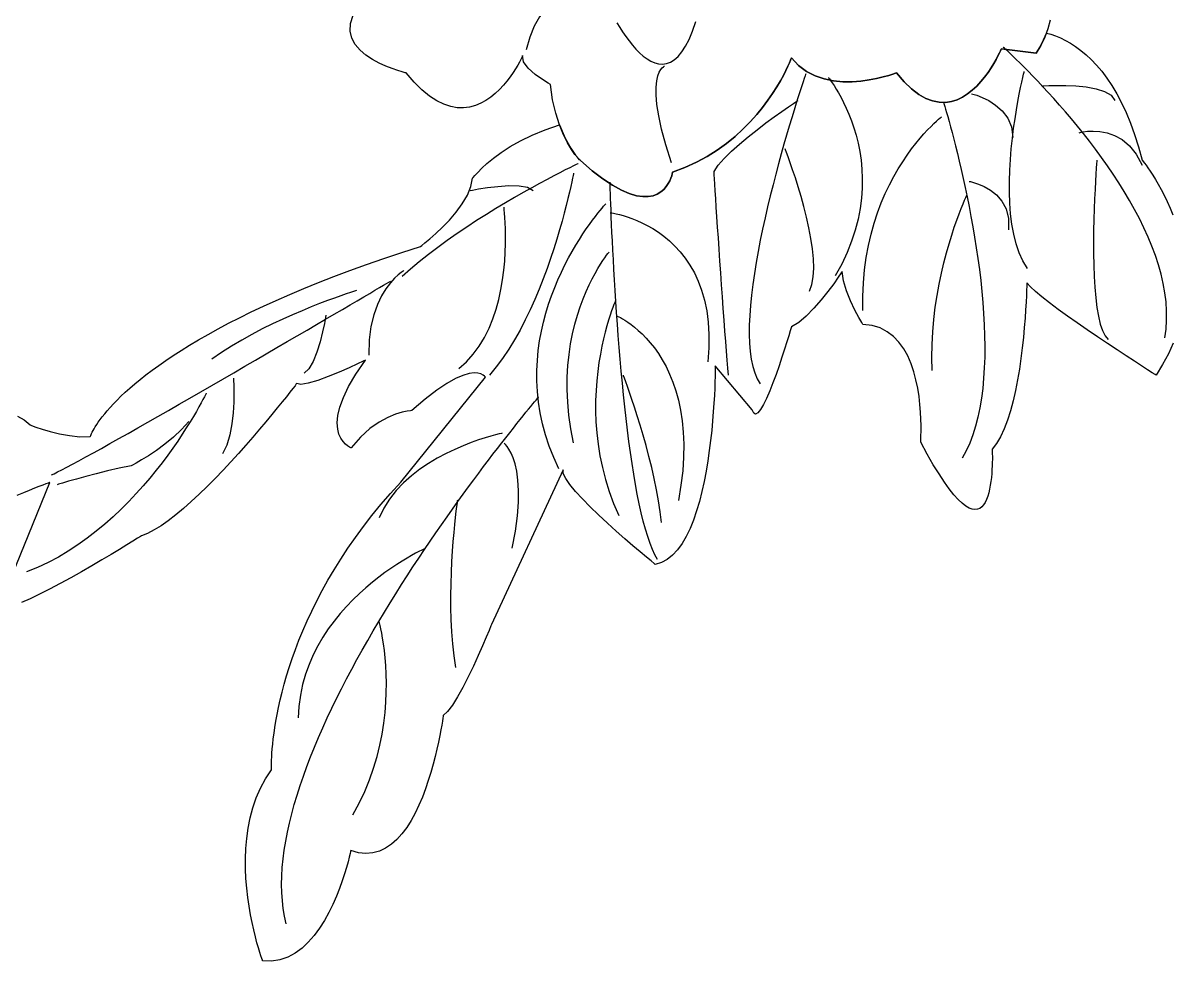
# Model space of a CAD drawing. Extents: x 40 to 170, y 25 to 272.
# Drawn here: x 71.91 to 97.64, y 172.11 to 193.12 of the extents above; entities that cross this region are included whole.
import ezdxf

# ---------------------------------------------------------------- set-up
doc = ezdxf.new("R2010")
doc.units = 0

msp = doc.modelspace()

# ---------------------------------------------------------------- linework, layer by layer
at = {"color": 250, "linetype": 'Continuous'}
for points in [[(84.984, 193.8054), (84.970004, 193.809679), (84.92995, 193.820329), (84.86674, 193.83407), (84.783278, 193.84762), (84.682464, 193.8577), (84.567201, 193.861027), (84.440391, 193.854321), (84.304937, 193.834302), (84.16374, 193.797689), (84.019703, 193.741201), (83.875728, 193.661557), (83.734717, 193.555477), (83.599573, 193.419679), (83.473196, 193.250883), (83.358491, 193.045809), (83.258358, 192.801174), (83.1757, 192.5137)], [(94.907302, 193.181329), (94.858394, 192.986029), (94.790655, 192.796155), (94.702889, 192.612585), (94.5939, 192.4362), (93.8189, 192.5395), (93.813959, 192.527985), (93.799286, 192.49528), (93.775106, 192.444141), (93.741642, 192.377329), (93.699118, 192.2976), (93.647759, 192.207713), (93.58779, 192.110425), (93.519433, 192.008496), (93.442914, 191.904684), (93.358457, 191.801745), (93.266286, 191.70244), (93.166625, 191.609525), (93.059698, 191.525759), (92.94573, 191.4539), (92.824945, 191.396707), (92.697567, 191.356937), (92.56382, 191.337349), (92.423928, 191.3407), (92.278116, 191.369749), (92.126608, 191.427255), (91.969629, 191.515974), (91.807401, 191.638666), (91.64015, 191.798089), (91.4681, 191.997), (91.447472, 191.989384), (91.388498, 191.969138), (91.29554, 191.940167), (91.17296, 191.906374), (91.025122, 191.871663), (90.856388, 191.839938), (90.67112, 191.815102), (90.473682, 191.801059), (90.268436, 191.801714), (90.059744, 191.82097), (89.85197, 191.862731), (89.649476, 191.930901), (89.456624, 192.029383), (89.277778, 192.162081), (89.1173, 192.3329), (89.112662, 192.320406), (89.098467, 192.284264), (89.074298, 192.22648), (89.039736, 192.149065), (88.994363, 192.054026), (88.937759, 191.943372), (88.869507, 191.819111), (88.789188, 191.683251), (88.696383, 191.537801), (88.590674, 191.384769), (88.471643, 191.226164), (88.33887, 191.063993), (88.191937, 190.900265), (88.030426, 190.736989), (87.853918, 190.576173), (87.661995, 190.419825), (87.454238, 190.269953), (87.230228, 190.128566), (86.989548, 189.997673), (86.731778, 189.879282), (86.4565, 189.7754), (86.454585, 189.765493), (86.448156, 189.737993), (86.436186, 189.696234), (86.417647, 189.643546), (86.391514, 189.583264), (86.356759, 189.518719), (86.312356, 189.453244), (86.257278, 189.390171), (86.190497, 189.332833), (86.110988, 189.284562), (86.017722, 189.248692), (85.909674, 189.228553), (85.785817, 189.227479), (85.645124, 189.248802), (85.486567, 189.295855), (85.309121, 189.37197), (85.111758, 189.480479), (84.893451, 189.624716), (84.653174, 189.808012), (84.3899, 190.0337), (84.374581, 190.048659), (84.332446, 190.094466), (84.269232, 190.172515), (84.190671, 190.284199), (84.1025, 190.430912), (84.010453, 190.614049), (83.920264, 190.835002), (83.83767, 191.095166), (83.768403, 191.395934), (83.7182, 191.7387), (83.666892, 191.7686), (83.540237, 191.84873), (83.379138, 191.964737), (83.224496, 192.10227), (83.117216, 192.246975), (83.0982, 192.3845), (83.093642, 192.374447), (83.080081, 192.345803), (83.057683, 192.300846), (83.026617, 192.241848), (82.987049, 192.171087), (82.939148, 192.090837), (82.883081, 192.003373), (82.819016, 191.91097), (82.747119, 191.815904), (82.667559, 191.72045), (82.580504, 191.626883), (82.48612, 191.537479), (82.384575, 191.454512), (82.276037, 191.380259), (82.160674, 191.316993), (82.038652, 191.266991), (81.91014, 191.232527), (81.775304, 191.215877), (81.634314, 191.219316), (81.487335, 191.245119), (81.334536, 191.295562), (81.176084, 191.372919), (81.012147, 191.479466), (80.842893, 191.617479), (80.668488, 191.789232), (80.4891, 191.997), (80.465693, 192.002857), (80.40081, 192.020652), (80.302462, 192.050723), (80.178659, 192.093403), (80.03741, 192.149032), (79.886724, 192.217943), (79.734612, 192.300475), (79.589084, 192.396963), (79.458148, 192.507743), (79.349814, 192.633152), (79.272093, 192.773525), (79.232994, 192.929201), (79.240526, 193.100513), (79.3027, 193.2878)], [(85.208927, 193.118666), (85.27107, 193.01697), (85.337199, 192.91461), (85.406976, 192.813155), (85.480066, 192.714176), (85.556132, 192.619243), (85.634838, 192.529925), (85.715846, 192.447793), (85.798822, 192.374416), (85.883428, 192.311365), (85.969327, 192.260209), (86.056185, 192.222518), (86.143663, 192.199863), (86.231426, 192.193813), (86.319137, 192.205939), (86.40646, 192.237809), (86.493059, 192.290995), (86.578596, 192.367066), (86.662736, 192.467593), (86.745142, 192.594144), (86.825478, 192.748291), (86.903408, 192.931602), (86.978594, 193.145649)], [(71.788919, 184.312073), (71.936091, 184.226608), (72.0677, 184.1137), (72.100868, 184.100832), (72.193448, 184.06725), (72.335058, 184.020487), (72.515312, 183.968075), (72.723828, 183.917548), (72.95022, 183.876438), (73.184106, 183.852277), (73.4151, 183.8526), (73.41608, 183.855473), (73.419224, 183.864009), (73.424843, 183.878085), (73.433245, 183.897579), (73.444739, 183.922366), (73.459634, 183.952325), (73.478239, 183.987331), (73.500863, 184.027262), (73.527814, 184.071995), (73.559403, 184.121406), (73.595937, 184.175372), (73.637725, 184.233771), (73.685078, 184.296479), (73.738303, 184.363372), (73.797709, 184.434329), (73.863606, 184.509225), (73.936302, 184.587938), (74.016107, 184.670345), (74.103329, 184.756321), (74.198277, 184.845746), (74.30126, 184.938494), (74.412588, 185.034443), (74.532568, 185.133471), (74.661511, 185.235453), (74.799725, 185.340267), (74.947518, 185.447789), (75.105201, 185.557897), (75.273081, 185.670467), (75.451468, 185.785376), (75.640671, 185.902502), (75.840999, 186.02172), (76.05276, 186.142909), (76.276264, 186.265944), (76.511819, 186.390703), (76.759735, 186.517062), (77.02032, 186.644899), (77.293884, 186.77409), (77.580735, 186.904512), (77.881182, 187.036042), (78.195534, 187.168557), (78.524101, 187.301934), (78.867191, 187.43605), (79.225113, 187.570781), (79.598176, 187.706005), (79.986689, 187.841598), (80.39096, 187.977438), (80.8113, 188.1134), (80.837544, 188.133573), (80.909632, 188.191073), (81.017597, 188.28137), (81.151475, 188.399935), (81.301298, 188.542237), (81.457101, 188.703749), (81.608918, 188.879939), (81.746782, 189.066279), (81.860728, 189.258239), (81.940789, 189.451289), (81.977, 189.6409), (81.989509, 189.656761), (82.027395, 189.70159), (82.091198, 189.771255), (82.181459, 189.861622), (82.298717, 189.968561), (82.443512, 190.087938), (82.616385, 190.215621), (82.817874, 190.347478), (83.04852, 190.479377), (83.308863, 190.607185), (83.599443, 190.72677), (83.9208, 190.834), (84.047807, 190.535767), (84.173922, 190.310418), (84.283442, 190.154154), (84.360669, 190.063181), (84.3899, 190.0337), (84.653174, 189.808012), (84.893451, 189.624716), (85.111758, 189.480479), (85.309121, 189.37197), (85.486567, 189.295855), (85.645124, 189.248802), (85.785817, 189.227479), (85.909674, 189.228553), (86.017722, 189.248692), (86.110987, 189.284562), (86.190497, 189.332833), (86.257278, 189.390171), (86.312356, 189.453244), (86.356759, 189.518719), (86.391514, 189.583264), (86.417647, 189.643546), (86.436186, 189.696234), (86.448156, 189.737993), (86.454585, 189.765493), (86.4565, 189.7754), (86.731778, 189.879282), (86.989548, 189.997673), (87.230228, 190.128566), (87.454238, 190.269953), (87.661995, 190.419825), (87.853918, 190.576173), (88.030426, 190.736989), (88.191937, 190.900265), (88.33887, 191.063993), (88.471643, 191.226164), (88.590674, 191.384769), (88.696383, 191.537801), (88.789188, 191.683251), (88.869507, 191.819111), (88.937759, 191.943372), (88.994363, 192.054026), (89.039736, 192.149065), (89.074298, 192.22648), (89.098467, 192.284264), (89.112662, 192.320406), (89.1173, 192.3329), (89.277778, 192.162081), (89.456624, 192.029383), (89.649476, 191.930901), (89.85197, 191.862731), (90.059744, 191.82097), (90.268436, 191.801714), (90.473682, 191.801059), (90.67112, 191.815102), (90.856388, 191.839938), (91.025122, 191.871663), (91.17296, 191.906374), (91.29554, 191.940167), (91.388498, 191.969138), (91.447472, 191.989384), (91.4681, 191.997), (91.64015, 191.798089), (91.807401, 191.638666), (91.969629, 191.515974), (92.126608, 191.427255), (92.278116, 191.369749), (92.423928, 191.3407), (92.56382, 191.337349), (92.697567, 191.356937), (92.824945, 191.396707), (92.94573, 191.4539), (93.059698, 191.525759), (93.166625, 191.609525), (93.266286, 191.70244), (93.358457, 191.801745), (93.442914, 191.904684), (93.519433, 192.008496), (93.58779, 192.110425), (93.647759, 192.207712), (93.699118, 192.2976), (93.741642, 192.377329), (93.775106, 192.444141), (93.799286, 192.49528), (93.813959, 192.527985), (93.8189, 192.5395), (94.5939, 192.4362), (94.686307, 192.582944), (94.763693, 192.734822), (94.8269, 192.8913)], [(94.8269, 192.8913), (94.92764, 192.861781), (95.032416, 192.824837), (95.140668, 192.779725), (95.251837, 192.725702), (95.365363, 192.662025), (95.480685, 192.58795), (95.597245, 192.502733), (95.714482, 192.405631), (95.831837, 192.295901), (95.94875, 192.1728), (96.064661, 192.035584), (96.17901, 191.883509), (96.291237, 191.715832), (96.400783, 191.53181), (96.507087, 191.3307), (96.609591, 191.111758), (96.707734, 190.87424), (96.800956, 190.617403), (96.888698, 190.340504), (96.9704, 190.0428), (96.976342, 190.035587), (96.99342, 190.014243), (97.020508, 189.979208), (97.056485, 189.930922), (97.100224, 189.869827), (97.150604, 189.796362), (97.206499, 189.71097), (97.266786, 189.61409), (97.330341, 189.506162), (97.39604, 189.387629), (97.46276, 189.25893), (97.529375, 189.120506), (97.594763, 188.972798), (97.6578, 188.816246)], [(97.4768, 186.0634), (97.504734, 186.261621), (97.518302, 186.462316), (97.518165, 186.665139), (97.504983, 186.869748), (97.479418, 187.075799), (97.442129, 187.282947), (97.393778, 187.490848), (97.335025, 187.699159), (97.266531, 187.907535), (97.188956, 188.115632), (97.102962, 188.323107), (97.009209, 188.529616), (96.908358, 188.734814), (96.801068, 188.938357), (96.688002, 189.139902), (96.56982, 189.339105), (96.447182, 189.535621), (96.320749, 189.729106), (96.191182, 189.919217), (96.059141, 190.10561), (95.925288, 190.287941), (95.790282, 190.465865), (95.654785, 190.639038), (95.519457, 190.807118), (95.384959, 190.969759), (95.251952, 191.126617), (95.121096, 191.27735), (94.993052, 191.421612), (94.868481, 191.55906), (94.748043, 191.689349), (94.632399, 191.812137), (94.52221, 191.927078), (94.418136, 192.033829), (94.320839, 192.132046), (94.230978, 192.221384), (94.149215, 192.3015), (94.07621, 192.372051), (94.012623, 192.432691), (93.959117, 192.483077), (93.91635, 192.522865), (93.884985, 192.551711), (93.865681, 192.56927), (93.8591, 192.5752)], [(86.4307, 189.9821), (86.304333, 190.386018), (86.210617, 190.736728), (86.145823, 191.037958), (86.106225, 191.293436), (86.088092, 191.50689), (86.087698, 191.682048), (86.101313, 191.822637), (86.125208, 191.932387), (86.155657, 192.015024), (86.18893, 192.074276), (86.2213, 192.113872), (86.249036, 192.13754), (86.268413, 192.149006), (86.2757, 192.152)], [(89.4383, 191.9745), (89.434364, 191.963011), (89.422907, 191.929265), (89.404451, 191.874348), (89.379519, 191.799343), (89.348636, 191.705335), (89.312325, 191.593408), (89.27111, 191.464645), (89.225513, 191.320131), (89.176059, 191.160951), (89.12327, 190.988189), (89.067671, 190.802928), (89.009785, 190.606252), (88.950134, 190.399247), (88.889244, 190.182996), (88.827637, 189.958583), (88.765837, 189.727093), (88.704367, 189.48961), (88.643751, 189.247217), (88.584512, 189.001), (88.527174, 188.752042), (88.472261, 188.501427), (88.420295, 188.25024), (88.3718, 187.999565), (88.3273, 187.750486), (88.287318, 187.504087), (88.252378, 187.261452), (88.223003, 187.023666), (88.199717, 186.791813), (88.183043, 186.566977), (88.173504, 186.350241), (88.171625, 186.142691), (88.177928, 185.945411), (88.192938, 185.759484), (88.217177, 185.585995), (88.251169, 185.426028), (88.295438, 185.280667), (88.350507, 185.150996), (88.4169, 185.0381)], [(94.4018, 187.619), (94.301764, 187.786709), (94.217993, 187.971832), (94.149421, 188.172185), (94.094979, 188.385586), (94.0536, 188.609853), (94.024216, 188.842803), (94.005759, 189.082254), (93.997163, 189.326022), (93.997359, 189.571926), (94.00528, 189.817783), (94.019858, 190.06141), (94.040025, 190.300625), (94.064714, 190.533245), (94.092858, 190.757088), (94.123388, 190.969971), (94.155237, 191.169711), (94.187338, 191.354127), (94.218622, 191.521034), (94.248022, 191.668252), (94.274471, 191.793597), (94.296901, 191.894887), (94.314244, 191.969939), (94.325433, 192.016571), (94.3294, 192.0326)], [(89.944, 191.8937), (89.949917, 191.886253), (89.96682, 191.864177), (89.993438, 191.827866), (90.028501, 191.777715), (90.070737, 191.714122), (90.118876, 191.637479), (90.171647, 191.548184), (90.227778, 191.446632), (90.286, 191.333217), (90.34504, 191.208336), (90.403629, 191.072383), (90.460495, 190.925754), (90.514367, 190.768845), (90.563975, 190.60205), (90.608047, 190.425766), (90.645313, 190.240387), (90.674502, 190.046309), (90.694342, 189.843928), (90.703564, 189.633638), (90.700895, 189.415836), (90.685066, 189.190916), (90.654804, 188.959274), (90.608841, 188.721305), (90.545903, 188.477405), (90.464721, 188.227969), (90.364024, 187.973393), (90.242541, 187.714071), (90.099, 187.4504)], [(94.7274, 191.707), (94.769074, 191.709604), (94.882811, 191.714811), (95.051681, 191.718715), (95.258754, 191.71741), (95.4871, 191.706988), (95.71979, 191.683542), (95.939895, 191.643168), (96.130485, 191.581957), (96.27463, 191.496003), (96.3554, 191.3814)], [(93.1473, 191.532), (93.179193, 191.523852), (93.264666, 191.497422), (93.388411, 191.449733), (93.535119, 191.377807), (93.689481, 191.278667), (93.836189, 191.149333), (93.959934, 190.98683), (94.045407, 190.788178), (94.0773, 190.5504)], [(87.7091, 185.2313), (87.694347, 185.38592), (87.678525, 185.564732), (87.661794, 185.764845), (87.644315, 185.983369), (87.626248, 186.217414), (87.607755, 186.464091), (87.588994, 186.720508), (87.570128, 186.983776), (87.551315, 187.251005), (87.532718, 187.519304), (87.514495, 187.785783), (87.496809, 188.047553), (87.479818, 188.301723), (87.463684, 188.545403), (87.448567, 188.775703), (87.434627, 188.989732), (87.422026, 189.184601), (87.410923, 189.35742), (87.401478, 189.505298), (87.393854, 189.625345), (87.388209, 189.714671), (87.384704, 189.770386), (87.3835, 189.7896), (87.479205, 189.930218), (87.610971, 190.082299), (87.771191, 190.241892), (87.952257, 190.405042), (88.146561, 190.567799), (88.346498, 190.72621), (88.544457, 190.876322), (88.732834, 191.014183), (88.904019, 191.135842), (89.050406, 191.237345), (89.164386, 191.314741), (89.238354, 191.364076), (89.2647, 191.3814)], [(92.5273, 191.3254), (92.530089, 191.316293), (92.538212, 191.28943), (92.551301, 191.245498), (92.568992, 191.185181), (92.590917, 191.109168), (92.616709, 191.018143), (92.646003, 190.912793), (92.678431, 190.793805), (92.713627, 190.661864), (92.751225, 190.517656), (92.790859, 190.361869), (92.832161, 190.195188), (92.874765, 190.018299), (92.918305, 189.831889), (92.962414, 189.636644), (93.006726, 189.43325), (93.050874, 189.222394), (93.094492, 189.004761), (93.137213, 188.781037), (93.178671, 188.55191), (93.218499, 188.318065), (93.256331, 188.080188), (93.2918, 187.838966), (93.32454, 187.595085), (93.354184, 187.349231), (93.380366, 187.102091), (93.402719, 186.85435), (93.420877, 186.606695), (93.434473, 186.359812), (93.443141, 186.114387), (93.446514, 185.871106), (93.444226, 185.630657), (93.43591, 185.393724), (93.4212, 185.160995), (93.39973, 184.933155), (93.371132, 184.71089), (93.33504, 184.494888), (93.291089, 184.285833), (93.23891, 184.084413), (93.178139, 183.891313), (93.108408, 183.707221), (93.02935, 183.532821), (92.9406, 183.3688)], [(90.719, 186.6754), (90.715407, 186.990925), (90.726807, 187.294543), (90.752033, 187.586255), (90.789922, 187.866061), (90.839307, 188.133961), (90.899023, 188.389954), (90.967905, 188.634041), (91.044787, 188.866222), (91.128504, 189.086496), (91.21789, 189.294864), (91.31178, 189.491325), (91.409009, 189.67588), (91.508411, 189.848528), (91.608821, 190.00927), (91.709073, 190.158105), (91.808002, 190.295034), (91.904443, 190.420055), (91.99723, 190.53317), (92.085197, 190.634379), (92.167181, 190.72368), (92.242014, 190.801075), (92.308531, 190.866563), (92.365568, 190.920144), (92.411959, 190.961819), (92.446538, 190.991586), (92.46814, 191.009447), (92.4756, 191.0154)], [(95.5595, 190.6579), (95.582574, 190.663879), (95.647232, 190.677033), (95.746624, 190.690186), (95.873902, 190.696163), (96.022218, 190.687787), (96.184723, 190.657884), (96.35457, 190.599277), (96.524909, 190.50479), (96.688893, 190.367249), (96.839673, 190.179478), (96.9704, 189.9343)], [(89.5179, 187.1125), (89.57223, 187.259207), (89.604115, 187.431297), (89.615902, 187.624676), (89.609934, 187.835251), (89.588557, 188.058928), (89.554115, 188.291611), (89.508953, 188.529207), (89.455417, 188.767623), (89.39585, 189.002763), (89.332598, 189.230533), (89.268006, 189.44684), (89.204419, 189.647589), (89.14418, 189.828686), (89.089636, 189.986037), (89.043131, 190.115549), (89.007011, 190.213126), (88.983618, 190.274674), (88.9753, 190.2961)], [(84.3446, 189.9705), (84.331855, 189.964358), (84.294648, 189.946234), (84.234515, 189.916585), (84.152997, 189.875866), (84.051631, 189.824532), (83.931958, 189.763039), (83.795515, 189.691842), (83.643841, 189.611396), (83.478475, 189.522158), (83.300956, 189.424581), (83.112822, 189.319123), (82.915613, 189.206237), (82.710866, 189.086381), (82.500121, 188.960008), (82.284917, 188.827575), (82.066793, 188.689537), (81.847286, 188.546349), (81.627936, 188.398467), (81.410282, 188.246346), (81.195862, 188.090442), (80.986215, 187.93121), (80.78288, 187.769105), (80.587395, 187.604583), (80.4013, 187.4381)], [(95.9574, 190.0428), (95.955712, 190.021447), (95.951067, 189.959874), (95.944099, 189.861812), (95.935439, 189.730991), (95.925719, 189.571143), (95.915571, 189.385996), (95.905627, 189.179282), (95.896518, 188.954731), (95.888877, 188.716074), (95.883335, 188.467041), (95.880525, 188.211363), (95.881078, 187.952769), (95.885626, 187.69499), (95.894801, 187.441758), (95.909235, 187.196801), (95.929559, 186.963852), (95.956407, 186.746639), (95.990409, 186.548895), (96.032197, 186.374348), (96.082404, 186.226729), (96.141661, 186.10977), (96.2106, 186.0272)], [(84.2361, 189.7534), (84.233677, 189.74033), (84.226351, 189.70214), (84.214035, 189.640361), (84.196643, 189.556526), (84.174089, 189.452165), (84.146286, 189.328809), (84.113148, 189.187991), (84.074587, 189.031242), (84.030519, 188.860093), (83.980856, 188.676075), (83.925513, 188.48072), (83.864402, 188.27556), (83.797438, 188.062125), (83.724533, 187.841947), (83.645602, 187.616558), (83.560558, 187.387489), (83.469314, 187.156271), (83.371785, 186.924435), (83.267884, 186.693514), (83.157525, 186.465039), (83.04062, 186.24054), (82.917084, 186.02155), (82.786831, 185.809599), (82.649773, 185.60622), (82.505825, 185.412943), (82.3549, 185.2313)], [(83.3316, 189.3555), (83.208673, 189.428196), (83.0196, 189.462319), (82.789821, 189.46677), (82.544775, 189.45045), (82.309901, 189.422262), (82.110637, 189.391106), (81.972424, 189.365885), (81.9207, 189.3555)], [(86.119, 181.1018), (86.060568, 181.206136), (86.004211, 181.327054), (85.949895, 181.46366), (85.897587, 181.615061), (85.847251, 181.780364), (85.798852, 181.958675), (85.752357, 182.149102), (85.707731, 182.350751), (85.66494, 182.562729), (85.623948, 182.784142), (85.584722, 183.014098), (85.547227, 183.251704), (85.511428, 183.496065), (85.477292, 183.74629), (85.444783, 184.001484), (85.413868, 184.260754), (85.384511, 184.523208), (85.356678, 184.787952), (85.330335, 185.054092), (85.305447, 185.320737), (85.281981, 185.586991), (85.2599, 185.851963), (85.239171, 186.114758), (85.21976, 186.374484), (85.201632, 186.630248), (85.184752, 186.881156), (85.169086, 187.126315), (85.154599, 187.364831), (85.141258, 187.595813), (85.129027, 187.818366), (85.117872, 188.031597), (85.107759, 188.234613), (85.098653, 188.42652), (85.09052, 188.606427), (85.083325, 188.773438), (85.077033, 188.926662), (85.071611, 189.065204), (85.067024, 189.188172), (85.063237, 189.294673), (85.060216, 189.383813), (85.057926, 189.454699), (85.056333, 189.506437), (85.055402, 189.538135), (85.0551, 189.5489)], [(93.0956, 189.5687), (93.122984, 189.56343), (93.19687, 189.54514), (93.304855, 189.51011), (93.434541, 189.45462), (93.573525, 189.37495), (93.709407, 189.26738), (93.829787, 189.12819), (93.922262, 188.95366), (93.974434, 188.74007), (93.9739, 188.4837)], [(92.269, 185.3321), (92.260707, 185.625758), (92.264566, 185.91553), (92.279373, 186.200348), (92.303922, 186.479139), (92.337008, 186.750832), (92.377426, 187.014356), (92.42397, 187.268641), (92.475437, 187.512615), (92.530619, 187.745207), (92.588313, 187.965347), (92.647313, 188.171963), (92.706413, 188.363985), (92.76441, 188.54034), (92.820096, 188.699959), (92.872268, 188.841771), (92.91972, 188.964703), (92.961247, 189.067686), (92.995644, 189.149648), (93.021705, 189.209518), (93.038225, 189.246226), (93.044, 189.2587)], [(81.6675, 185.376), (81.839908, 185.528094), (81.992807, 185.69672), (82.127317, 185.879577), (82.244561, 186.074359), (82.345658, 186.278764), (82.431732, 186.490487), (82.503902, 186.707226), (82.56329, 186.926677), (82.611018, 187.146535), (82.648205, 187.364498), (82.675975, 187.578263), (82.695447, 187.785524), (82.707744, 187.983979), (82.713986, 188.171324), (82.715294, 188.345256), (82.71279, 188.50347), (82.707596, 188.643665), (82.700831, 188.763534), (82.693618, 188.860776), (82.687078, 188.933087), (82.682331, 188.978163), (82.6805, 188.9937)], [(83.9105, 183.133), (83.793354, 183.387354), (83.693639, 183.639836), (83.610556, 183.890158), (83.543302, 184.138034), (83.491077, 184.383176), (83.453078, 184.625296), (83.428505, 184.864109), (83.416557, 185.099327), (83.416431, 185.330663), (83.427327, 185.557829), (83.448443, 185.780538), (83.478978, 185.998504), (83.518131, 186.211439), (83.5651, 186.419056), (83.619083, 186.621068), (83.679281, 186.817188), (83.744891, 187.007129), (83.815111, 187.190603), (83.889141, 187.367323), (83.96618, 187.537003), (84.045425, 187.699355), (84.126076, 187.854092), (84.207331, 188.000927), (84.288389, 188.139572), (84.368448, 188.269741), (84.446708, 188.391147), (84.522367, 188.503502), (84.594623, 188.606519), (84.662676, 188.699912), (84.725723, 188.783392), (84.782964, 188.856674), (84.833597, 188.919469), (84.876821, 188.97149), (84.911835, 189.012451), (84.937837, 189.042065), (84.954026, 189.060043), (84.9596, 189.0661)], [(85.0551, 188.868), (85.064386, 188.866749), (85.091282, 188.862549), (85.134345, 188.854731), (85.192134, 188.842628), (85.263206, 188.825569), (85.346118, 188.802887), (85.43943, 188.773912), (85.541697, 188.737977), (85.651478, 188.694411), (85.767331, 188.642546), (85.887813, 188.581714), (86.011483, 188.511246), (86.136896, 188.430472), (86.262613, 188.338725), (86.387189, 188.235335), (86.509183, 188.119634), (86.627152, 187.990952), (86.739655, 187.848622), (86.845249, 187.691974), (86.942491, 187.52034), (87.029939, 187.33305), (87.106151, 187.129436), (87.169685, 186.90883), (87.219099, 186.670562), (87.252949, 186.413964), (87.269794, 186.138367), (87.268192, 185.843102), (87.2467, 185.5275)], [(84.2361, 183.7119), (84.175797, 184.02791), (84.132971, 184.333307), (84.106344, 184.627896), (84.094639, 184.911482), (84.096576, 185.183872), (84.110878, 185.44487), (84.136267, 185.694283), (84.171464, 185.931915), (84.215192, 186.157572), (84.266172, 186.37106), (84.323126, 186.572184), (84.384776, 186.76075), (84.449844, 186.936563), (84.517051, 187.099428), (84.58512, 187.249152), (84.652772, 187.385539), (84.71873, 187.508396), (84.781714, 187.617527), (84.840448, 187.712739), (84.893652, 187.793836), (84.940049, 187.860624), (84.97836, 187.912909), (85.007308, 187.950497), (85.025614, 187.973192), (85.032, 187.9808)], [(97.664031, 185.942715), (97.556929, 185.706389), (97.429493, 185.468271), (97.2806, 185.2288), (97.257965, 185.24316), (97.193283, 185.284362), (97.091393, 185.34959), (96.957131, 185.436025), (96.795334, 185.540852), (96.610841, 185.661252), (96.408487, 185.794409), (96.193111, 185.937506), (95.96955, 186.087725), (95.74264, 186.24225), (95.51722, 186.398263), (95.298126, 186.552948), (95.090195, 186.703487), (94.898266, 186.847064), (94.727174, 186.98086), (94.581758, 187.10206), (94.466854, 187.207845), (94.3873, 187.2954), (94.386881, 187.275919), (94.385358, 187.219685), (94.382327, 187.130012), (94.377389, 187.010214), (94.37014, 186.863603), (94.36018, 186.693496), (94.347107, 186.503204), (94.33052, 186.296041), (94.310015, 186.075323), (94.285193, 185.844361), (94.255652, 185.606471), (94.220989, 185.364965), (94.180803, 185.123158), (94.134693, 184.884363), (94.082256, 184.651894), (94.023092, 184.429065), (93.956799, 184.21919), (93.882975, 184.025582), (93.801218, 183.851555), (93.711127, 183.700423), (93.6123, 183.5755), (93.612631, 183.568006), (93.613433, 183.546419), (93.614415, 183.512086), (93.615288, 183.46635), (93.615764, 183.410557), (93.615553, 183.346051), (93.614366, 183.274177), (93.611914, 183.19628), (93.607907, 183.113705), (93.602056, 183.027797), (93.594073, 182.939901), (93.583667, 182.851361), (93.570549, 182.763523), (93.554431, 182.67773), (93.535023, 182.595329), (93.512036, 182.517664), (93.485181, 182.446079), (93.454168, 182.38192), (93.418709, 182.326532), (93.378513, 182.281259), (93.333293, 182.247446), (93.282758, 182.226438), (93.226619, 182.21958), (93.164588, 182.228216), (93.096374, 182.253692), (93.02169, 182.297353), (92.940244, 182.360543), (92.85175, 182.444607), (92.755916, 182.55089), (92.652454, 182.680737), (92.541075, 182.835493), (92.421489, 183.016502), (92.293407, 183.22511), (92.156541, 183.462661), (92.0106, 183.7305), (92.0118, 183.747521), (92.014573, 183.796375), (92.017682, 183.873749), (92.019887, 183.976327), (92.01995, 184.100797), (92.016633, 184.243845), (92.008696, 184.402156), (91.994902, 184.572416), (91.974012, 184.751313), (91.944787, 184.935531), (91.905989, 185.121757), (91.85638, 185.306677), (91.794719, 185.486978), (91.71977, 185.659344), (91.630294, 185.820464), (91.525051, 185.967021), (91.402804, 186.095703), (91.262314, 186.203196), (91.102343, 186.286186), (90.921651, 186.341358), (90.719, 186.3654), (90.693242, 186.406827), (90.626813, 186.51966), (90.535983, 186.686724), (90.437017, 186.890844), (90.346187, 187.114846), (90.279758, 187.341556), (90.254, 187.5538), (90.230327, 187.518078), (90.164128, 187.421117), (90.062633, 187.27823), (89.933072, 187.104725), (89.782673, 186.915912), (89.618667, 186.727104), (89.448283, 186.553609), (89.278751, 186.410737), (89.1173, 186.3138), (89.110055, 186.289192), (89.08937, 186.21991), (89.056823, 186.11277), (89.013992, 185.974586), (88.962454, 185.812172), (88.903786, 185.632343), (88.839566, 185.441913), (88.77137, 185.247698), (88.700777, 185.056511), (88.629364, 184.875168), (88.558708, 184.710482), (88.490386, 184.569269), (88.425975, 184.458343), (88.367054, 184.384519), (88.3152, 184.35461), (88.271989, 184.375432), (88.239, 184.4538), (87.4124, 185.4355), (87.412339, 185.419855), (87.41191, 185.3744), (87.410748, 185.301351), (87.408483, 185.202925), (87.40475, 185.081339), (87.399181, 184.938811), (87.391409, 184.777558), (87.381067, 184.599796), (87.367787, 184.407743), (87.351203, 184.203617), (87.330947, 183.989633), (87.306651, 183.76801), (87.27795, 183.540964), (87.244475, 183.310712), (87.20586, 183.079473), (87.161736, 182.849462), (87.111738, 182.622896), (87.055498, 182.401994), (86.992649, 182.188972), (86.922823, 181.986047), (86.845653, 181.795436), (86.760773, 181.619357), (86.667814, 181.460026), (86.56641, 181.319661), (86.456194, 181.200479), (86.336799, 181.104696), (86.207856, 181.034531), (86.069, 180.9922), (86.044656, 181.012016), (85.975964, 181.068385), (85.869431, 181.156692), (85.731567, 181.27232), (85.56888, 181.410653), (85.387878, 181.567073), (85.195069, 181.736965), (84.996962, 181.915713), (84.800067, 182.098698), (84.61089, 182.281306), (84.43594, 182.45892), (84.281727, 182.626923), (84.154757, 182.780699), (84.061541, 182.915632), (84.008586, 183.027104), (84.0024, 183.1105), (82.4007, 179.6489), (82.386328, 179.61312), (82.345707, 179.513635), (82.28258, 179.362227), (82.200689, 179.170678), (82.103777, 178.950771), (81.995587, 178.714288), (81.879862, 178.473011), (81.760344, 178.238722), (81.640777, 178.023205), (81.524901, 177.83824), (81.416462, 177.695611), (81.3192, 177.6071), (81.317271, 177.592613), (81.311342, 177.550743), (81.301205, 177.483875), (81.286647, 177.394395), (81.267458, 177.284689), (81.243429, 177.157141), (81.214348, 177.014137), (81.180005, 176.858063), (81.140189, 176.691304), (81.09469, 176.516245), (81.043298, 176.335273), (80.985801, 176.150773), (80.921989, 175.96513), (80.851653, 175.780729), (80.774581, 175.599957), (80.690562, 175.425198), (80.599387, 175.258838), (80.500844, 175.103263), (80.394724, 174.960858), (80.280816, 174.834008), (80.158908, 174.7251), (80.028792, 174.636518), (79.890255, 174.570649), (79.743088, 174.529876), (79.58708, 174.516587), (79.422021, 174.533167), (79.2477, 174.582), (79.244079, 174.564691), (79.233046, 174.515108), (79.214345, 174.436766), (79.18772, 174.33318), (79.152915, 174.207865), (79.109676, 174.064336), (79.057744, 173.906107), (78.996866, 173.736695), (78.926786, 173.559613), (78.847246, 173.378377), (78.757993, 173.196502), (78.658769, 173.017503), (78.54932, 172.844895), (78.429389, 172.682193), (78.29872, 172.532911), (78.157059, 172.400565), (78.004148, 172.288671), (77.839733, 172.200742), (77.663557, 172.140294), (77.475364, 172.110841), (77.2749, 172.1159), (77.270367, 172.128295), (77.257577, 172.164554), (77.237742, 172.223288), (77.212074, 172.303108), (77.181784, 172.402625), (77.148086, 172.52045), (77.11219, 172.655195), (77.07531, 172.805471), (77.038657, 172.969888), (77.003444, 173.147058), (76.970882, 173.335592), (76.942184, 173.534101), (76.918561, 173.741197), (76.901227, 173.955489), (76.891392, 174.17559), (76.890269, 174.40011), (76.899071, 174.62766), (76.919008, 174.856853), (76.951294, 175.086298), (76.99714, 175.314607), (77.057759, 175.540391), (77.134362, 175.762262), (77.228162, 175.978829), (77.34037, 176.188705), (77.4722, 176.3905), (77.471995, 176.396779), (77.4716, 176.415401), (77.47135, 176.446044), (77.471576, 176.488384), (77.472613, 176.542099), (77.474792, 176.606866), (77.478447, 176.682362), (77.483911, 176.768264), (77.491517, 176.86425), (77.501597, 176.969997), (77.514485, 177.085181), (77.530513, 177.209482), (77.550015, 177.342574), (77.573323, 177.484136), (77.600771, 177.633845), (77.632691, 177.791379), (77.669416, 177.956413), (77.71128, 178.128627), (77.758614, 178.307695), (77.811753, 178.493297), (77.871029, 178.68511), (77.936775, 178.882809), (78.009324, 179.086073), (78.089009, 179.294579), (78.176163, 179.508005), (78.271119, 179.726026), (78.374209, 179.948321), (78.485767, 180.174566), (78.606126, 180.40444), (78.735618, 180.637619), (78.874577, 180.87378), (79.023336, 181.112601), (79.182227, 181.353758), (79.351583, 181.59693), (79.531738, 181.841792), (79.723024, 182.088024), (79.925775, 182.3353), (80.140322, 182.5833), (80.367, 182.8317), (82.2646, 185.1811), (82.259407, 185.188905), (82.242307, 185.208246), (82.211017, 185.233018), (82.163254, 185.257112), (82.096736, 185.27442), (82.00918, 185.278836), (81.898304, 185.264251), (81.761826, 185.224557), (81.597462, 185.153648), (81.40293, 185.045415), (81.175947, 184.893751), (80.914231, 184.692549), (80.6155, 184.4357), (80.589097, 184.433809), (80.514724, 184.423923), (80.39963, 184.399719), (80.251067, 184.354875), (80.076285, 184.28307), (79.882537, 184.177981), (79.677073, 184.033288), (79.467143, 183.842668), (79.26, 183.5998), (79.24913, 183.604319), (79.220028, 183.619079), (79.177954, 183.645888), (79.12817, 183.686553), (79.075937, 183.742881), (79.026515, 183.81668), (78.985166, 183.909756), (78.95715, 184.023916), (78.947729, 184.160968), (78.962163, 184.322719), (79.005714, 184.510975), (79.083642, 184.727544), (79.201208, 184.974233), (79.363674, 185.252849), (79.5763, 185.5652), (79.528827, 185.542176), (79.400661, 185.481409), (79.213185, 185.395356), (78.987781, 185.296472), (78.74583, 185.197216), (78.508715, 185.110044), (78.297817, 185.047413), (78.134518, 185.021779), (78.0402, 185.0456), (78.030073, 185.032392), (78.000488, 184.994075), (77.952641, 184.932607), (77.887727, 184.849947), (77.806942, 184.748053), (77.711481, 184.628886), (77.602539, 184.494402), (77.481312, 184.346562), (77.348995, 184.187323), (77.206784, 184.018645), (77.055874, 183.842486), (76.89746, 183.660806), (76.732738, 183.475563), (76.562902, 183.288715), (76.38915, 183.102221), (76.212675, 182.918041), (76.034674, 182.738133), (75.856341, 182.564456), (75.678873, 182.398968), (75.503464, 182.243629), (75.331309, 182.100397), (75.163605, 181.971231), (75.001547, 181.858089), (74.84633, 181.762931), (74.699149, 181.687715), (74.5612, 181.6344), (74.53842, 181.619984), (74.473175, 181.578953), (74.370106, 181.514636), (74.233857, 181.43036), (74.069069, 181.329452), (73.880384, 181.215241), (73.672445, 181.091053), (73.449894, 180.960217), (73.217374, 180.826059), (72.979525, 180.691908), (72.740991, 180.561092), (72.506413, 180.436937), (72.280434, 180.322771), (72.067697, 180.221923), (71.872842, 180.137719)], [(72.544, 182.9955), (72.605473, 183.022903), (72.68483, 183.061237), (72.781165, 183.109957), (72.893569, 183.168519), (73.021133, 183.23638), (73.162949, 183.312994), (73.31811, 183.397819), (73.485707, 183.49031), (73.664832, 183.589923), (73.854576, 183.696114), (74.054031, 183.808339), (74.26229, 183.926054), (74.478444, 184.048715), (74.701584, 184.175778), (74.930804, 184.306698), (75.165193, 184.440933), (75.403845, 184.577937), (75.645851, 184.717167), (75.890302, 184.858078), (76.136292, 185.000127), (76.38291, 185.14277), (76.62925, 185.285462), (76.874403, 185.42766), (77.117461, 185.56882), (77.357515, 185.708397), (77.593658, 185.845847), (77.824981, 185.980626), (78.050576, 186.112191), (78.269534, 186.239998), (78.480949, 186.363501), (78.683911, 186.482158), (78.877512, 186.595424), (79.060844, 186.702755), (79.232999, 186.803607), (79.393068, 186.897436), (79.540144, 186.983698), (79.673318, 187.061849), (79.791683, 187.131346), (79.894329, 187.191643), (79.980349, 187.242196), (80.048834, 187.282463), (80.098876, 187.311899), (80.129568, 187.329959), (80.14, 187.3361)], [(80.4379, 187.5701), (80.422004, 187.560471), (80.37811, 187.530305), (80.311905, 187.47768), (80.229078, 187.400674), (80.135318, 187.297367), (80.036313, 187.165838), (79.937751, 187.004164), (79.845322, 186.810426), (79.764714, 186.582702), (79.701615, 186.31907), (79.661714, 186.01761), (79.6507, 185.6764)], [(79.374, 187.1233), (79.35862, 187.118554), (79.313909, 187.104426), (79.242005, 187.081086), (79.145049, 187.048699), (79.025182, 187.007434), (78.884544, 186.957458), (78.725275, 186.898939), (78.549515, 186.832044), (78.359405, 186.75694), (78.157085, 186.673796), (77.944695, 186.582778), (77.724376, 186.484055), (77.498268, 186.377793), (77.26851, 186.26416), (77.037244, 186.143325), (76.80661, 186.015453), (76.578748, 185.880714), (76.355798, 185.739273), (76.1399, 185.5913)], [(85.1767, 186.8954), (85.172546, 186.885837), (85.160738, 186.857604), (85.142258, 186.811384), (85.118086, 186.747862), (85.089206, 186.667721), (85.056598, 186.571644), (85.021244, 186.460316), (84.984124, 186.33442), (84.946222, 186.194641), (84.908518, 186.041661), (84.871994, 185.876164), (84.837632, 185.698835), (84.806412, 185.510356), (84.779317, 185.311413), (84.757328, 185.102687), (84.741426, 184.884864), (84.732593, 184.658627), (84.731811, 184.424659), (84.740061, 184.183645), (84.758325, 183.936268), (84.787584, 183.683211), (84.828819, 183.42516), (84.883013, 183.162796), (84.951146, 182.896805), (85.034201, 182.627869), (85.133158, 182.356673), (85.249, 182.0839)], [(78.6932, 186.5701), (78.68439, 186.520438), (78.658623, 186.388241), (78.616899, 186.198692), (78.560212, 185.976975), (78.489562, 185.748274), (78.405945, 185.537772), (78.310359, 185.370653), (78.2038, 185.2721)], [(85.2253, 186.5488), (85.232664, 186.545472), (85.253921, 186.535199), (85.287821, 186.517553), (85.333114, 186.492101), (85.38855, 186.458415), (85.452877, 186.416064), (85.524847, 186.364617), (85.603208, 186.303644), (85.68671, 186.232715), (85.774103, 186.151399), (85.864136, 186.059266), (85.955559, 185.955886), (86.047123, 185.840828), (86.137575, 185.713662), (86.225666, 185.573958), (86.310147, 185.421285), (86.389765, 185.255213), (86.463272, 185.075311), (86.529416, 184.88115), (86.586947, 184.672299), (86.634616, 184.448327), (86.671171, 184.208804), (86.695362, 183.9533), (86.705939, 183.681384), (86.701652, 183.392627), (86.68125, 183.086597), (86.643483, 182.762865), (86.5871, 182.421)], [(76.6208, 185.159), (76.623449, 185.117975), (76.628581, 185.00499), (76.631978, 184.835181), (76.629419, 184.623687), (76.616685, 184.385643), (76.589556, 184.136185), (76.543812, 183.890451), (76.475233, 183.663577), (76.3796, 183.4707)], [(86.2041, 181.9316), (86.177527, 182.169773), (86.14128, 182.414557), (86.096715, 182.6635), (86.045191, 182.914152), (85.988063, 183.164059), (85.926689, 183.41077), (85.862426, 183.651834), (85.796632, 183.884799), (85.730662, 184.107212), (85.665876, 184.316623), (85.603628, 184.51058), (85.545278, 184.68663), (85.492181, 184.842322), (85.445695, 184.975204), (85.407176, 185.082825), (85.377983, 185.162732), (85.359472, 185.212474), (85.353, 185.2296)], [(76.0122, 184.8253), (76.00763, 184.815974), (75.993971, 184.788683), (75.9713, 184.744461), (75.939694, 184.68434), (75.899231, 184.609353), (75.849987, 184.520533), (75.79204, 184.418913), (75.725466, 184.305525), (75.650344, 184.181403), (75.566749, 184.047578), (75.47476, 183.905085), (75.374452, 183.754955), (75.265904, 183.598221), (75.149193, 183.435917), (75.024395, 183.269075), (74.891588, 183.098728), (74.750848, 182.925908), (74.602253, 182.751649), (74.445881, 182.576983), (74.281808, 182.402943), (74.11011, 182.230562), (73.930867, 182.060872), (73.744154, 181.894907), (73.550048, 181.733699), (73.348627, 181.578281), (73.139968, 181.429686), (72.924148, 181.288946), (72.701244, 181.157095), (72.471333, 181.035165), (72.234493, 180.924189), (71.9908, 180.8252)], [(77.8025, 172.9452), (77.765443, 173.113154), (77.737003, 173.285365), (77.716949, 173.461646), (77.705053, 173.64181), (77.701084, 173.825669), (77.704813, 174.013036), (77.716009, 174.203723), (77.734443, 174.397544), (77.759886, 174.59431), (77.792108, 174.793833), (77.830878, 174.995928), (77.875968, 175.200406), (77.927146, 175.40708), (77.984185, 175.615762), (78.046853, 175.826265), (78.114922, 176.038402), (78.188161, 176.251985), (78.266341, 176.466827), (78.349231, 176.68274), (78.436603, 176.899537), (78.528226, 177.11703), (78.623871, 177.335032), (78.723308, 177.553356), (78.826307, 177.771815), (78.932639, 177.99022), (79.042073, 178.208384), (79.154381, 178.426121), (79.269332, 178.643242), (79.386696, 178.85956), (79.506244, 179.074888), (79.627746, 179.289038), (79.750972, 179.501823), (79.875693, 179.713055), (80.001678, 179.922547), (80.128699, 180.130112), (80.256525, 180.335562), (80.384927, 180.53871), (80.513674, 180.739369), (80.642538, 180.93735), (80.771287, 181.132466), (80.899694, 181.324531), (81.027527, 181.513356), (81.154558, 181.698754), (81.280556, 181.880539), (81.405291, 182.058521), (81.528534, 182.232515), (81.650056, 182.402332), (81.769626, 182.567785), (81.887015, 182.728687), (82.001992, 182.88485), (82.114329, 183.036087), (82.223795, 183.182211), (82.330161, 183.323033), (82.433197, 183.458367), (82.532673, 183.588025), (82.62836, 183.71182), (82.720027, 183.829565), (82.807445, 183.941071), (82.890385, 184.046151), (82.968616, 184.144619), (83.041909, 184.236286), (83.110033, 184.320966), (83.172761, 184.39847), (83.22986, 184.468612), (83.281103, 184.531203), (83.326258, 184.586058), (83.365097, 184.632987), (83.397389, 184.671804), (83.422906, 184.702321), (83.441416, 184.724351), (83.452691, 184.737707), (83.4565, 184.7422)], [(75.626, 184.1942), (75.462418, 184.009224), (75.279985, 183.83765), (75.088874, 183.681711), (74.899257, 183.543639), (74.721306, 183.425665), (74.565193, 183.330022), (74.441089, 183.258942), (74.359168, 183.214658), (74.3296, 183.1994), (74.066305, 183.145208), (73.804247, 183.085314), (73.551367, 183.022944), (73.315605, 182.961323), (73.104902, 182.903674), (72.9272, 182.853222), (72.790438, 182.813193), (72.702558, 182.786811), (72.6715, 182.7773)], [(82.6397, 183.9307), (82.622214, 183.926864), (82.571944, 183.915039), (82.492172, 183.894751), (82.38618, 183.865525), (82.257252, 183.826887), (82.108669, 183.778362), (81.943714, 183.719475), (81.765668, 183.649752), (81.577816, 183.568719), (81.383438, 183.4759), (81.185818, 183.370822), (80.988237, 183.25301), (80.793978, 183.121989), (80.606324, 182.977284), (80.428556, 182.818421), (80.263957, 182.644926), (80.11581, 182.456324), (79.987397, 182.25214), (79.882, 182.0319)], [(82.8657, 181.3538), (82.938246, 181.738903), (82.983805, 182.081892), (83.005837, 182.384942), (83.007801, 182.650227), (82.993158, 182.879923), (82.965366, 183.076206), (82.927887, 183.24125), (82.88418, 183.377231), (82.837705, 183.486324), (82.791922, 183.570704), (82.750289, 183.632546), (82.716269, 183.674026), (82.693319, 183.697319), (82.6849, 183.7046)], [(71.3651, 180.0339), (72.5107, 182.8275), (72.500187, 182.823883), (72.46936, 182.81302), (72.419284, 182.794895), (72.351025, 182.769492), (72.265649, 182.736793), (72.16422, 182.696783), (72.047806, 182.649445), (71.917472, 182.594763), (71.774283, 182.53272)], [(81.5999, 178.6866), (81.56183, 178.947323), (81.532736, 179.214017), (81.511826, 179.484387), (81.49831, 179.75614), (81.491398, 180.026983), (81.490297, 180.294621), (81.494218, 180.556763), (81.50237, 180.811113), (81.513961, 181.055378), (81.528202, 181.287266), (81.544301, 181.504481), (81.561468, 181.704732), (81.578911, 181.885723), (81.595841, 182.045162), (81.611465, 182.180756), (81.624994, 182.29021), (81.635637, 182.371231), (81.642602, 182.421525), (81.6451, 182.4388)], [(80.9218, 181.3538), (80.91203, 181.349285), (80.88363, 181.335739), (80.83797, 181.313162), (80.776416, 181.281555), (80.700338, 181.240917), (80.611103, 181.191248), (80.510078, 181.132548), (80.398633, 181.064818), (80.278134, 180.988058), (80.149951, 180.902266), (80.01545, 180.807444), (79.876, 180.703591), (79.732969, 180.590708), (79.587725, 180.468794), (79.441635, 180.337849), (79.296068, 180.197873), (79.152392, 180.048867), (79.011975, 179.89083), (78.876184, 179.723763), (78.746388, 179.547664), (78.623955, 179.362536), (78.510252, 179.168376), (78.406648, 178.965186), (78.31451, 178.752965), (78.235207, 178.531713), (78.170107, 178.301431), (78.120577, 178.062118), (78.087985, 177.813774), (78.0737, 177.5564)], [(79.2943, 175.3864), (79.437401, 175.647115), (79.562274, 175.908654), (79.669998, 176.169957), (79.761653, 176.429965), (79.838316, 176.687618), (79.901069, 176.941856), (79.950989, 177.191621), (79.989156, 177.435852), (80.016648, 177.67349), (80.034547, 177.903475), (80.043929, 178.124748), (80.045875, 178.33625), (80.041464, 178.53692), (80.031774, 178.7257), (80.017886, 178.901529), (80.000878, 179.063348), (79.981829, 179.210098), (79.961819, 179.340719), (79.941926, 179.454151), (79.923231, 179.549335), (79.906811, 179.625212), (79.893747, 179.680721), (79.885116, 179.714804), (79.882, 179.7264)]]:
    msp.add_lwpolyline(points, dxfattribs=at)

doc.saveas('drawing.dxf')
